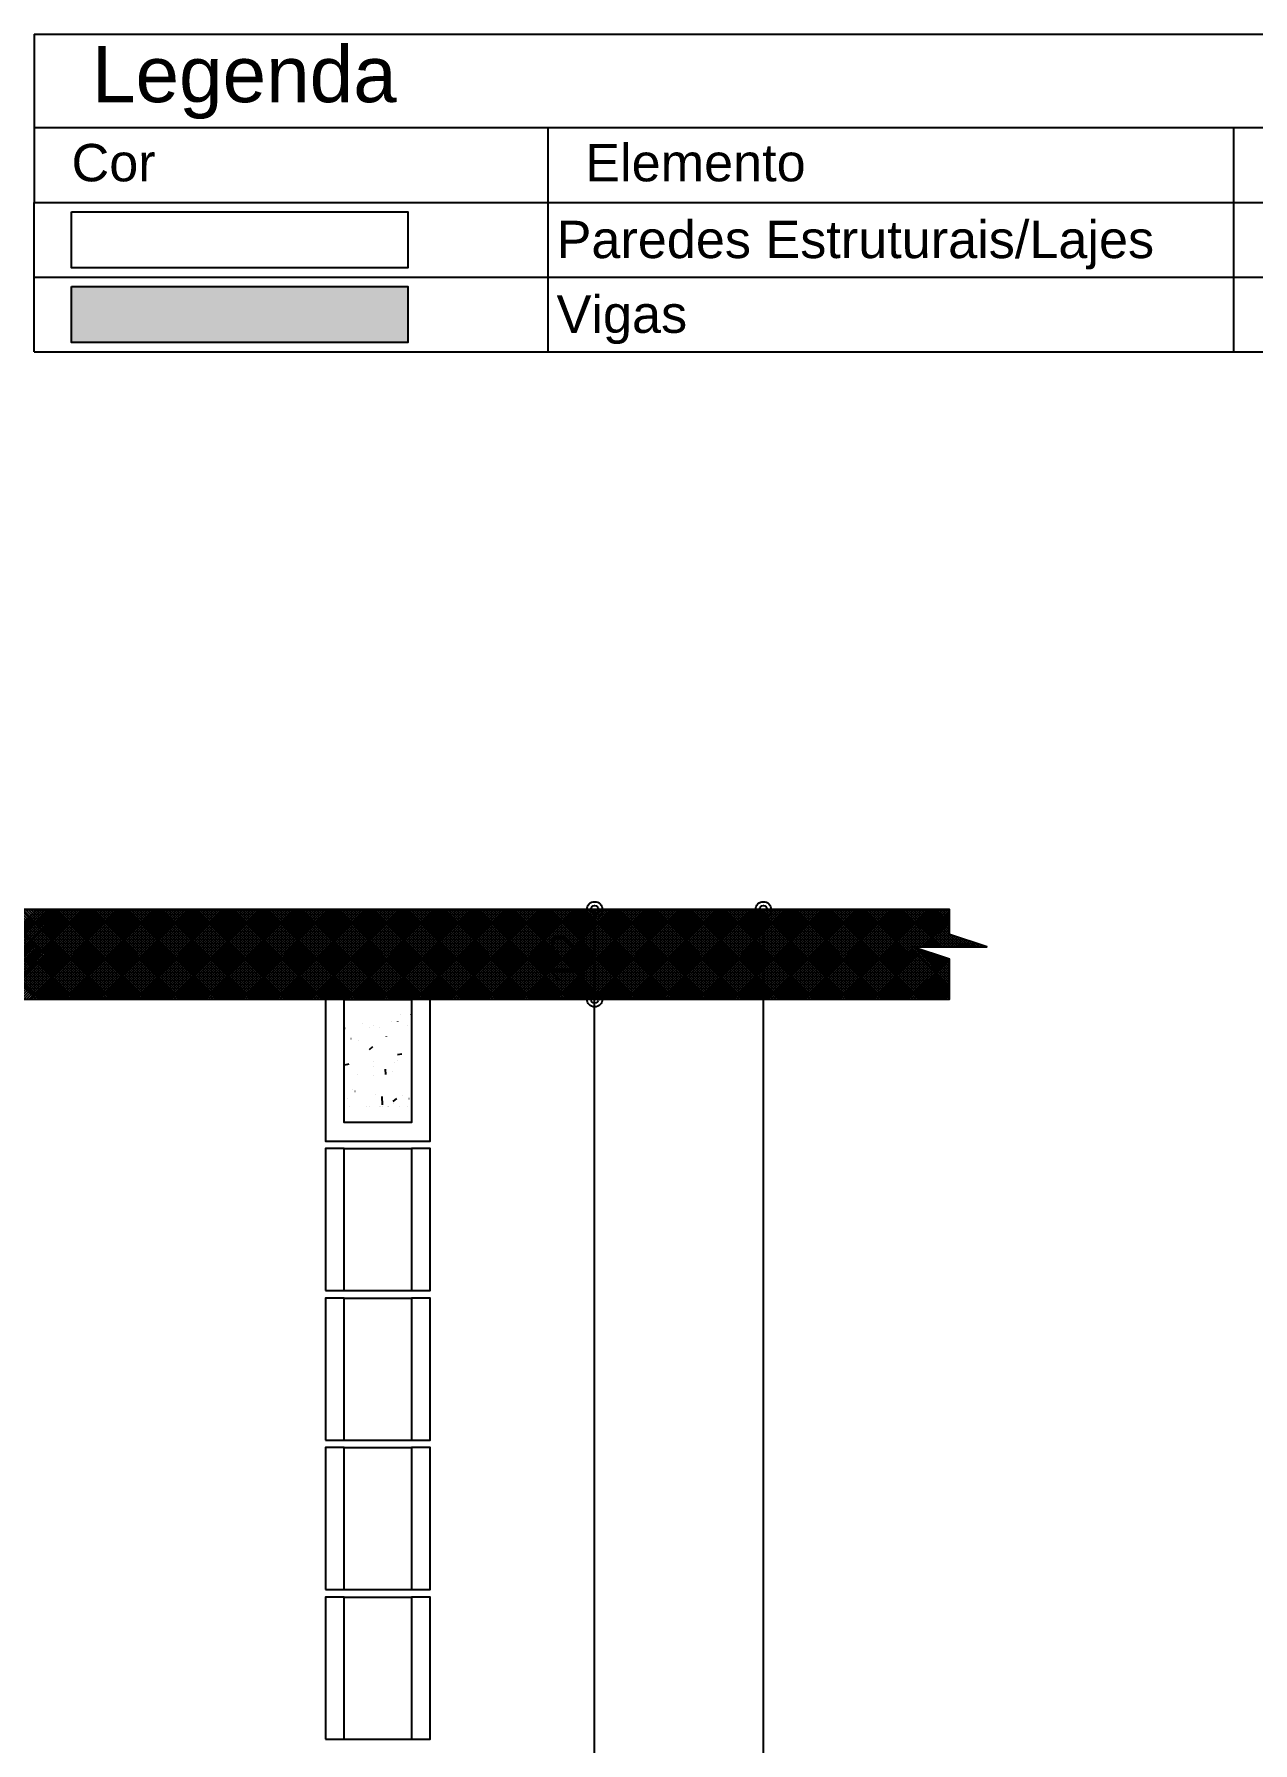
# Model space of a CAD drawing. Extents: x 0 to 119, y 0 to 84.
# Drawn here: x 35.08 to 41.61, y 26.48 to 35.62 of the extents above; entities that cross this region are included whole.
import ezdxf

# ---------------------------------------------------------------- set-up
doc = ezdxf.new("R2010")
doc.units = 0
doc.header["$MEASUREMENT"] = 0
for name, color, linetype in [('10', 252, 'CONTINUOUS'), ('25', 130, 'CONTINUOUS'), ('29', 9, 'CONTINUOUS'), ('3', 7, 'CONTINUOUS'), ('32', 250, 'CONTINUOUS'), ('6', 178, 'CONTINUOUS')]:
    doc.layers.add(name, color=color, linetype=linetype)
doc.styles.add('TQS_ARIAL', font='arial.ttf')

msp = doc.modelspace()

# ---------------------------------------------------------------- linework, layer by layer
at = {"layer": '10', "color": 252, "linetype": 'Continuous'}
for p, q in [((36.741493, 30.457477), (37.101493, 30.457477)), ((36.741493, 30.456399), (37.101493, 30.456399)), ((36.741493, 30.456399), (37.101493, 30.456399)), ((36.741493, 29.657477), (37.101493, 29.657477)), ((36.741493, 28.897477), (37.101493, 28.897477)), ((36.741493, 28.857477), (37.101493, 28.857477)), ((36.741493, 28.097477), (37.101493, 28.097477)), ((36.741493, 28.057477), (37.101493, 28.057477)), ((36.741493, 27.297477), (37.101493, 27.297477)), ((36.741493, 27.257477), (37.101493, 27.257477)), ((36.741493, 26.497477), (37.101493, 26.497477))]:
    msp.add_line(p, q, dxfattribs=at)
for points in [[(36.741493, 30.457477), (36.641493, 30.457477), (36.641493, 29.697477), (37.201493, 29.697477), (37.201493, 30.457477), (37.101493, 30.457477), (37.101493, 29.797477), (36.741493, 29.797477), (36.741493, 30.457477)], [(36.641493, 28.897477), (36.741493, 28.897477), (36.741493, 29.657477), (36.641493, 29.657477), (36.641493, 28.897477)], [(37.101493, 28.897477), (37.201493, 28.897477), (37.201493, 29.657477), (37.101493, 29.657477), (37.101493, 28.897477)], [(36.641493, 28.097477), (36.741493, 28.097477), (36.741493, 28.857477), (36.641493, 28.857477), (36.641493, 28.097477)], [(37.101493, 28.097477), (37.201493, 28.097477), (37.201493, 28.857477), (37.101493, 28.857477), (37.101493, 28.097477)], [(36.641493, 27.297477), (36.741493, 27.297477), (36.741493, 28.057477), (36.641493, 28.057477), (36.641493, 27.297477)], [(37.101493, 27.297477), (37.201493, 27.297477), (37.201493, 28.057477), (37.101493, 28.057477), (37.101493, 27.297477)], [(36.641493, 26.497477), (36.741493, 26.497477), (36.741493, 27.257477), (36.641493, 27.257477), (36.641493, 26.497477)], [(37.101493, 26.497477), (37.201493, 26.497477), (37.201493, 27.257477), (37.101493, 27.257477), (37.101493, 26.497477)]]:
    msp.add_lwpolyline(points, dxfattribs=at)
at = {"layer": '25', "color": 130, "linetype": 'Continuous'}
msp.add_lwpolyline([(35.281416, 34.271698), (37.081416, 34.271698), (37.081416, 33.971698), (35.281416, 33.971698), (35.281416, 34.271698)], dxfattribs=at)
for points in [[(35.281416, 34.271698), (37.081416, 34.271698), (37.081416, 33.971698)], [(35.281416, 34.271698), (37.081416, 33.971698), (35.281416, 33.971698)], [(35.281416, 34.271698), (35.281416, 33.971698), (35.281416, 34.271698)]]:
    msp.add_solid(points, dxfattribs=at)
at = {"layer": '29', "color": 9, "linetype": 'Continuous'}
for p, q in [((34.611321, 30.937477), (35.091321, 30.457477)), ((34.615265, 30.457477), (35.095265, 30.937477)), ((34.625463, 30.937477), (35.105463, 30.457477)), ((34.629408, 30.457477), (35.109408, 30.937477)), ((34.639605, 30.937477), (35.119605, 30.457477)), ((34.64355, 30.457477), (35.12355, 30.937477)), ((34.653748, 30.937477), (35.133748, 30.457477)), ((34.657692, 30.457477), (35.137692, 30.937477)), ((34.66789, 30.937477), (35.14789, 30.457477)), ((34.671834, 30.457477), (35.151834, 30.937477)), ((34.682032, 30.937477), (35.162032, 30.457477)), ((34.685976, 30.457477), (35.165976, 30.937477)), ((34.696174, 30.937477), (35.176174, 30.457477)), ((34.700118, 30.457477), (35.180118, 30.937477)), ((34.710316, 30.937477), (35.190316, 30.457477)), ((34.71426, 30.457477), (35.19426, 30.937477)), ((34.724458, 30.937477), (35.204458, 30.457477)), ((34.728402, 30.457477), (35.208402, 30.937477)), ((34.7386, 30.937477), (35.2186, 30.457477)), ((34.742545, 30.457477), (35.222545, 30.937477)), ((34.752742, 30.937477), (35.232742, 30.457477)), ((34.756687, 30.457477), (35.236687, 30.937477)), ((34.766885, 30.937477), (35.246885, 30.457477)), ((34.770829, 30.457477), (35.250829, 30.937477)), ((34.781027, 30.937477), (35.261027, 30.457477)), ((34.784971, 30.457477), (35.264971, 30.937477)), ((34.795169, 30.937477), (35.275169, 30.457477)), ((34.799113, 30.457477), (35.279113, 30.937477)), ((34.809311, 30.937477), (35.289311, 30.457477)), ((34.813255, 30.457477), (35.293255, 30.937477)), ((34.823453, 30.937477), (35.303453, 30.457477)), ((34.827397, 30.457477), (35.307397, 30.937477)), ((34.837595, 30.937477), (35.317595, 30.457477)), ((34.84154, 30.457477), (35.32154, 30.937477)), ((34.851737, 30.937477), (35.331737, 30.457477)), ((34.855682, 30.457477), (35.335682, 30.937477)), ((34.86588, 30.937477), (35.34588, 30.457477)), ((34.869824, 30.457477), (35.349824, 30.937477)), ((34.880022, 30.937477), (35.360022, 30.457477)), ((34.883966, 30.457477), (35.363966, 30.937477)), ((34.894164, 30.937477), (35.374164, 30.457477)), ((34.898108, 30.457477), (35.378108, 30.937477)), ((34.908306, 30.937477), (35.388306, 30.457477)), ((34.91225, 30.457477), (35.39225, 30.937477)), ((34.922448, 30.937477), (35.402448, 30.457477)), ((34.926392, 30.457477), (35.406392, 30.937477)), ((34.93659, 30.937477), (35.41659, 30.457477)), ((34.940534, 30.457477), (35.420534, 30.937477)), ((34.950732, 30.937477), (35.430732, 30.457477)), ((34.954677, 30.457477), (35.434677, 30.937477)), ((34.964875, 30.937477), (35.444875, 30.457477)), ((34.968819, 30.457477), (35.448819, 30.937477)), ((34.979017, 30.937477), (35.459017, 30.457477)), ((34.982961, 30.457477), (35.462961, 30.937477)), ((34.993159, 30.937477), (35.473159, 30.457477)), ((34.997103, 30.457477), (35.477103, 30.937477)), ((35.007301, 30.937477), (35.487301, 30.457477)), ((35.011245, 30.457477), (35.491245, 30.937477)), ((35.021443, 30.937477), (35.501443, 30.457477)), ((35.025387, 30.457477), (35.505387, 30.937477)), ((35.035585, 30.937477), (35.515585, 30.457477)), ((35.039529, 30.457477), (35.519529, 30.937477)), ((35.049727, 30.937477), (35.529727, 30.457477)), ((35.053672, 30.457477), (35.533672, 30.937477)), ((35.063869, 30.937477), (35.543869, 30.457477)), ((35.067814, 30.457477), (35.547814, 30.937477)), ((35.078012, 30.937477), (35.558012, 30.457477)), ((35.081956, 30.457477), (35.561956, 30.937477)), ((35.092154, 30.937477), (35.572154, 30.457477)), ((35.096098, 30.457477), (35.576098, 30.937477)), ((35.106296, 30.937477), (35.586296, 30.457477)), ((35.11024, 30.457477), (35.59024, 30.937477)), ((35.120438, 30.937477), (35.600438, 30.457477)), ((35.124382, 30.457477), (35.604382, 30.937477)), ((35.13458, 30.937477), (35.61458, 30.457477)), ((35.138524, 30.457477), (35.618524, 30.937477)), ((35.148722, 30.937477), (35.628722, 30.457477)), ((35.152667, 30.457477), (35.632667, 30.937477)), ((35.162864, 30.937477), (35.642864, 30.457477)), ((35.166809, 30.457477), (35.646809, 30.937477)), ((35.177007, 30.937477), (35.657007, 30.457477)), ((35.180951, 30.457477), (35.660951, 30.937477)), ((35.191149, 30.937477), (35.671149, 30.457477)), ((35.195093, 30.457477), (35.675093, 30.937477)), ((35.205291, 30.937477), (35.685291, 30.457477)), ((35.209235, 30.457477), (35.689235, 30.937477)), ((35.219433, 30.937477), (35.699433, 30.457477)), ((35.223377, 30.457477), (35.703377, 30.937477)), ((35.233575, 30.937477), (35.713575, 30.457477)), ((35.237519, 30.457477), (35.717519, 30.937477)), ((35.247717, 30.937477), (35.727717, 30.457477)), ((35.251661, 30.457477), (35.731661, 30.937477)), ((35.261859, 30.937477), (35.741859, 30.457477)), ((35.265804, 30.457477), (35.745804, 30.937477)), ((35.276001, 30.937477), (35.756001, 30.457477)), ((35.279946, 30.457477), (35.759946, 30.937477)), ((35.290144, 30.937477), (35.770144, 30.457477)), ((35.294088, 30.457477), (35.774088, 30.937477)), ((35.304286, 30.937477), (35.784286, 30.457477)), ((35.30823, 30.457477), (35.78823, 30.937477)), ((35.318428, 30.937477), (35.798428, 30.457477)), ((35.322372, 30.457477), (35.802372, 30.937477)), ((35.33257, 30.937477), (35.81257, 30.457477)), ((35.336514, 30.457477), (35.816514, 30.937477)), ((35.346712, 30.937477), (35.826712, 30.457477)), ((35.350656, 30.457477), (35.830656, 30.937477)), ((35.360854, 30.937477), (35.840854, 30.457477)), ((35.364799, 30.457477), (35.844799, 30.937477)), ((35.374996, 30.937477), (35.854996, 30.457477)), ((35.378941, 30.457477), (35.858941, 30.937477)), ((35.389139, 30.937477), (35.869139, 30.457477)), ((35.393083, 30.457477), (35.873083, 30.937477)), ((35.403281, 30.937477), (35.883281, 30.457477)), ((35.407225, 30.457477), (35.887225, 30.937477)), ((35.417423, 30.937477), (35.897423, 30.457477)), ((35.421367, 30.457477), (35.901367, 30.937477)), ((35.431565, 30.937477), (35.911565, 30.457477)), ((35.435509, 30.457477), (35.915509, 30.937477)), ((35.445707, 30.937477), (35.925707, 30.457477)), ((35.449651, 30.457477), (35.929651, 30.937477)), ((35.459849, 30.937477), (35.939849, 30.457477)), ((35.463794, 30.457477), (35.943794, 30.937477)), ((35.473991, 30.937477), (35.953991, 30.457477)), ((35.477936, 30.457477), (35.957936, 30.937477)), ((35.488134, 30.937477), (35.968134, 30.457477)), ((35.492078, 30.457477), (35.972078, 30.937477)), ((35.502276, 30.937477), (35.982276, 30.457477)), ((35.50622, 30.457477), (35.98622, 30.937477)), ((35.516418, 30.937477), (35.996418, 30.457477)), ((35.520362, 30.457477), (36.000362, 30.937477)), ((35.53056, 30.937477), (36.01056, 30.457477)), ((35.534504, 30.457477), (36.014504, 30.937477)), ((35.544702, 30.937477), (36.024702, 30.457477)), ((35.548646, 30.457477), (36.028646, 30.937477)), ((35.558844, 30.937477), (36.038844, 30.457477)), ((35.562788, 30.457477), (36.042788, 30.937477)), ((35.572986, 30.937477), (36.052986, 30.457477)), ((35.576931, 30.457477), (36.056931, 30.937477)), ((35.587128, 30.937477), (36.067128, 30.457477)), ((35.591073, 30.457477), (36.071073, 30.937477)), ((35.601271, 30.937477), (36.081271, 30.457477)), ((35.605215, 30.457477), (36.085215, 30.937477)), ((35.615413, 30.937477), (36.095413, 30.457477)), ((35.619357, 30.457477), (36.099357, 30.937477)), ((35.629555, 30.937477), (36.109555, 30.457477)), ((35.633499, 30.457477), (36.113499, 30.937477)), ((35.643697, 30.937477), (36.123697, 30.457477)), ((35.647641, 30.457477), (36.127641, 30.937477)), ((35.657839, 30.937477), (36.137839, 30.457477)), ((35.661783, 30.457477), (36.141783, 30.937477)), ((35.671981, 30.937477), (36.151981, 30.457477)), ((35.675926, 30.457477), (36.155926, 30.937477)), ((35.686123, 30.937477), (36.166123, 30.457477)), ((35.690068, 30.457477), (36.170068, 30.937477)), ((35.700266, 30.937477), (36.180266, 30.457477)), ((35.70421, 30.457477), (36.18421, 30.937477)), ((35.714408, 30.937477), (36.194408, 30.457477)), ((35.718352, 30.457477), (36.198352, 30.937477)), ((35.72855, 30.937477), (36.20855, 30.457477)), ((35.732494, 30.457477), (36.212494, 30.937477)), ((35.742692, 30.937477), (36.222692, 30.457477)), ((35.746636, 30.457477), (36.226636, 30.937477)), ((35.756834, 30.937477), (36.236834, 30.457477)), ((35.760778, 30.457477), (36.240778, 30.937477)), ((35.770976, 30.937477), (36.250976, 30.457477)), ((35.77492, 30.457477), (36.25492, 30.937477)), ((35.785118, 30.937477), (36.265118, 30.457477)), ((35.789063, 30.457477), (36.269063, 30.937477)), ((35.799261, 30.937477), (36.279261, 30.457477)), ((35.803205, 30.457477), (36.283205, 30.937477)), ((35.813403, 30.937477), (36.293403, 30.457477)), ((35.817347, 30.457477), (36.297347, 30.937477)), ((35.827545, 30.937477), (36.307545, 30.457477)), ((35.831489, 30.457477), (36.311489, 30.937477)), ((35.841687, 30.937477), (36.321687, 30.457477)), ((35.845631, 30.457477), (36.325631, 30.937477)), ((35.855829, 30.937477), (36.335829, 30.457477)), ((35.859773, 30.457477), (36.339773, 30.937477)), ((35.869971, 30.937477), (36.349971, 30.457477)), ((35.873915, 30.457477), (36.353915, 30.937477)), ((35.884113, 30.937477), (36.364113, 30.457477)), ((35.888058, 30.457477), (36.368058, 30.937477)), ((35.898255, 30.937477), (36.378255, 30.457477)), ((35.9022, 30.457477), (36.3822, 30.937477)), ((35.912398, 30.937477), (36.392398, 30.457477)), ((35.916342, 30.457477), (36.396342, 30.937477)), ((35.92654, 30.937477), (36.40654, 30.457477)), ((35.930484, 30.457477), (36.410484, 30.937477)), ((35.940682, 30.937477), (36.420682, 30.457477)), ((35.944626, 30.457477), (36.424626, 30.937477)), ((35.954824, 30.937477), (36.434824, 30.457477)), ((35.958768, 30.457477), (36.438768, 30.937477)), ((35.968966, 30.937477), (36.448966, 30.457477)), ((35.97291, 30.457477), (36.45291, 30.937477)), ((35.983108, 30.937477), (36.463108, 30.457477)), ((35.987053, 30.457477), (36.467053, 30.937477)), ((35.99725, 30.937477), (36.47725, 30.457477)), ((36.001195, 30.457477), (36.481195, 30.937477)), ((36.011393, 30.937477), (36.491393, 30.457477)), ((36.015337, 30.457477), (36.495337, 30.937477)), ((36.025535, 30.937477), (36.505535, 30.457477)), ((36.029479, 30.457477), (36.509479, 30.937477)), ((36.039677, 30.937477), (36.519677, 30.457477)), ((36.043621, 30.457477), (36.523621, 30.937477)), ((36.053819, 30.937477), (36.533819, 30.457477)), ((36.057763, 30.457477), (36.537763, 30.937477)), ((36.067961, 30.937477), (36.547961, 30.457477)), ((36.071905, 30.457477), (36.551905, 30.937477)), ((36.082103, 30.937477), (36.562103, 30.457477)), ((36.086047, 30.457477), (36.566047, 30.937477)), ((36.096245, 30.937477), (36.576245, 30.457477)), ((36.10019, 30.457477), (36.58019, 30.937477)), ((36.110387, 30.937477), (36.590387, 30.457477)), ((36.114332, 30.457477), (36.594332, 30.937477)), ((36.12453, 30.937477), (36.60453, 30.457477)), ((36.128474, 30.457477), (36.608474, 30.937477)), ((36.138672, 30.937477), (36.618672, 30.457477)), ((36.142616, 30.457477), (36.622616, 30.937477)), ((36.152814, 30.937477), (36.632814, 30.457477)), ((36.156758, 30.457477), (36.636758, 30.937477)), ((36.166956, 30.937477), (36.646956, 30.457477)), ((36.1709, 30.457477), (36.6509, 30.937477)), ((36.181098, 30.937477), (36.661098, 30.457477)), ((36.185042, 30.457477), (36.665042, 30.937477)), ((36.19524, 30.937477), (36.67524, 30.457477)), ((36.199185, 30.457477), (36.679185, 30.937477)), ((36.209382, 30.937477), (36.689382, 30.457477)), ((36.213327, 30.457477), (36.693327, 30.937477)), ((36.223525, 30.937477), (36.703525, 30.457477)), ((36.227469, 30.457477), (36.707469, 30.937477)), ((36.237667, 30.937477), (36.717667, 30.457477)), ((36.241611, 30.457477), (36.721611, 30.937477)), ((36.251809, 30.937477), (36.731809, 30.457477)), ((36.255753, 30.457477), (36.735753, 30.937477)), ((36.265951, 30.937477), (36.745951, 30.457477)), ((36.269895, 30.457477), (36.749895, 30.937477)), ((36.280093, 30.937477), (36.760093, 30.457477)), ((36.284037, 30.457477), (36.764037, 30.937477)), ((36.294235, 30.937477), (36.774235, 30.457477)), ((36.29818, 30.457477), (36.77818, 30.937477)), ((36.308377, 30.937477), (36.788377, 30.457477)), ((36.312322, 30.457477), (36.792322, 30.937477)), ((36.32252, 30.937477), (36.80252, 30.457477)), ((36.326464, 30.457477), (36.806464, 30.937477)), ((36.336662, 30.937477), (36.816662, 30.457477)), ((36.340606, 30.457477), (36.820606, 30.937477)), ((36.350804, 30.937477), (36.830804, 30.457477)), ((36.354748, 30.457477), (36.834748, 30.937477)), ((36.364946, 30.937477), (36.844946, 30.457477)), ((36.36889, 30.457477), (36.84889, 30.937477)), ((36.379088, 30.937477), (36.859088, 30.457477)), ((36.383032, 30.457477), (36.863032, 30.937477)), ((36.39323, 30.937477), (36.87323, 30.457477)), ((36.397174, 30.457477), (36.877174, 30.937477)), ((36.407372, 30.937477), (36.887372, 30.457477)), ((36.411317, 30.457477), (36.891317, 30.937477)), ((36.421514, 30.937477), (36.901514, 30.457477)), ((36.425459, 30.457477), (36.905459, 30.937477)), ((36.435657, 30.937477), (36.915657, 30.457477)), ((36.439601, 30.457477), (36.919601, 30.937477)), ((36.449799, 30.937477), (36.929799, 30.457477)), ((36.453743, 30.457477), (36.933743, 30.937477)), ((36.463941, 30.937477), (36.943941, 30.457477)), ((36.467885, 30.457477), (36.947885, 30.937477)), ((36.478083, 30.937477), (36.958083, 30.457477)), ((36.482027, 30.457477), (36.962027, 30.937477)), ((36.492225, 30.937477), (36.972225, 30.457477)), ((36.496169, 30.457477), (36.976169, 30.937477)), ((36.506367, 30.937477), (36.986367, 30.457477)), ((36.510312, 30.457477), (36.990312, 30.937477)), ((36.520509, 30.937477), (37.000509, 30.457477)), ((36.524454, 30.457477), (37.004454, 30.937477)), ((36.534652, 30.937477), (37.014652, 30.457477)), ((36.538596, 30.457477), (37.018596, 30.937477)), ((36.548794, 30.937477), (37.028794, 30.457477)), ((36.552738, 30.457477), (37.032738, 30.937477)), ((36.562936, 30.937477), (37.042936, 30.457477)), ((36.56688, 30.457477), (37.04688, 30.937477)), ((36.577078, 30.937477), (37.057078, 30.457477)), ((36.581022, 30.457477), (37.061022, 30.937477)), ((36.59122, 30.937477), (37.07122, 30.457477)), ((36.595164, 30.457477), (37.075164, 30.937477)), ((36.605362, 30.937477), (37.085362, 30.457477)), ((36.609306, 30.457477), (37.089306, 30.937477)), ((36.619504, 30.937477), (37.099504, 30.457477)), ((36.623449, 30.457477), (37.103449, 30.937477)), ((36.633647, 30.937477), (37.113647, 30.457477)), ((36.637591, 30.457477), (37.117591, 30.937477)), ((36.647789, 30.937477), (37.127789, 30.457477)), ((36.651733, 30.457477), (37.131733, 30.937477)), ((36.661931, 30.937477), (37.141931, 30.457477)), ((36.665875, 30.457477), (37.145875, 30.937477)), ((36.676073, 30.937477), (37.156073, 30.457477)), ((36.680017, 30.457477), (37.160017, 30.937477)), ((36.690215, 30.937477), (37.170215, 30.457477)), ((36.694159, 30.457477), (37.174159, 30.937477)), ((36.704357, 30.937477), (37.184357, 30.457477)), ((36.708301, 30.457477), (37.188301, 30.937477)), ((36.718499, 30.937477), (37.198499, 30.457477)), ((36.722444, 30.457477), (37.202444, 30.937477)), ((36.732641, 30.937477), (37.212641, 30.457477)), ((36.736586, 30.457477), (37.216586, 30.937477)), ((36.746784, 30.937477), (37.226784, 30.457477)), ((36.750728, 30.457477), (37.230728, 30.937477)), ((36.760926, 30.937477), (37.240926, 30.457477)), ((36.76487, 30.457477), (37.24487, 30.937477)), ((36.775068, 30.937477), (37.255068, 30.457477)), ((36.779012, 30.457477), (37.259012, 30.937477)), ((36.78921, 30.937477), (37.26921, 30.457477)), ((36.793154, 30.457477), (37.273154, 30.937477)), ((36.803352, 30.937477), (37.283352, 30.457477)), ((36.807296, 30.457477), (37.287296, 30.937477)), ((36.817494, 30.937477), (37.297494, 30.457477)), ((36.821439, 30.457477), (37.301439, 30.937477)), ((36.831636, 30.937477), (37.311636, 30.457477)), ((36.835581, 30.457477), (37.315581, 30.937477)), ((36.845779, 30.937477), (37.325779, 30.457477)), ((36.849723, 30.457477), (37.329723, 30.937477)), ((36.859921, 30.937477), (37.339921, 30.457477)), ((36.863865, 30.457477), (37.343865, 30.937477)), ((36.874063, 30.937477), (37.354063, 30.457477)), ((36.878007, 30.457477), (37.358007, 30.937477)), ((36.888205, 30.937477), (37.368205, 30.457477)), ((36.892149, 30.457477), (37.372149, 30.937477)), ((36.902347, 30.937477), (37.382347, 30.457477)), ((36.906291, 30.457477), (37.386291, 30.937477)), ((36.916489, 30.937477), (37.396489, 30.457477)), ((36.920433, 30.457477), (37.400433, 30.937477)), ((36.930631, 30.937477), (37.410631, 30.457477)), ((36.934576, 30.457477), (37.414576, 30.937477)), ((36.944773, 30.937477), (37.424773, 30.457477)), ((36.948718, 30.457477), (37.428718, 30.937477)), ((36.958916, 30.937477), (37.438916, 30.457477)), ((36.96286, 30.457477), (37.44286, 30.937477)), ((36.973058, 30.937477), (37.453058, 30.457477)), ((36.977002, 30.457477), (37.457002, 30.937477)), ((36.9872, 30.937477), (37.4672, 30.457477)), ((36.991144, 30.457477), (37.471144, 30.937477)), ((37.001342, 30.937477), (37.481342, 30.457477)), ((37.005286, 30.457477), (37.485286, 30.937477)), ((37.015484, 30.937477), (37.495484, 30.457477)), ((37.019428, 30.457477), (37.499428, 30.937477)), ((37.029626, 30.937477), (37.509626, 30.457477)), ((37.033571, 30.457477), (37.513571, 30.937477)), ((37.043768, 30.937477), (37.523768, 30.457477)), ((37.047713, 30.457477), (37.527713, 30.937477)), ((37.057911, 30.937477), (37.537911, 30.457477)), ((37.061855, 30.457477), (37.541855, 30.937477)), ((37.072053, 30.937477), (37.552053, 30.457477)), ((37.075997, 30.457477), (37.555997, 30.937477)), ((37.086195, 30.937477), (37.566195, 30.457477)), ((37.090139, 30.457477), (37.570139, 30.937477)), ((37.100337, 30.937477), (37.580337, 30.457477)), ((37.104281, 30.457477), (37.584281, 30.937477)), ((37.114479, 30.937477), (37.594479, 30.457477)), ((37.118423, 30.457477), (37.598423, 30.937477)), ((37.128621, 30.937477), (37.608621, 30.457477)), ((37.132566, 30.457477), (37.612566, 30.937477)), ((37.142763, 30.937477), (37.622763, 30.457477)), ((37.146708, 30.457477), (37.626708, 30.937477)), ((37.156906, 30.937477), (37.636906, 30.457477)), ((37.16085, 30.457477), (37.64085, 30.937477)), ((37.171048, 30.937477), (37.651048, 30.457477)), ((37.174992, 30.457477), (37.654992, 30.937477)), ((37.18519, 30.937477), (37.66519, 30.457477)), ((37.189134, 30.457477), (37.669134, 30.937477)), ((37.199332, 30.937477), (37.679332, 30.457477)), ((37.203276, 30.457477), (37.683276, 30.937477)), ((37.213474, 30.937477), (37.693474, 30.457477)), ((37.217418, 30.457477), (37.697418, 30.937477)), ((37.227616, 30.937477), (37.707616, 30.457477)), ((37.23156, 30.457477), (37.71156, 30.937477)), ((37.241758, 30.937477), (37.721758, 30.457477)), ((37.245703, 30.457477), (37.725703, 30.937477)), ((37.2559, 30.937477), (37.7359, 30.457477)), ((37.259845, 30.457477), (37.739845, 30.937477)), ((37.270043, 30.937477), (37.750043, 30.457477)), ((37.273987, 30.457477), (37.753987, 30.937477)), ((37.284185, 30.937477), (37.764185, 30.457477)), ((37.288129, 30.457477), (37.768129, 30.937477)), ((37.298327, 30.937477), (37.778327, 30.457477)), ((37.302271, 30.457477), (37.782271, 30.937477)), ((37.312469, 30.937477), (37.792469, 30.457477)), ((37.316413, 30.457477), (37.796413, 30.937477)), ((37.326611, 30.937477), (37.806611, 30.457477)), ((37.330555, 30.457477), (37.810555, 30.937477)), ((37.340753, 30.937477), (37.820753, 30.457477)), ((37.344698, 30.457477), (37.824698, 30.937477)), ((37.354895, 30.937477), (37.834895, 30.457477)), ((37.35884, 30.457477), (37.83884, 30.937477)), ((37.369038, 30.937477), (37.849038, 30.457477)), ((37.372982, 30.457477), (37.852982, 30.937477)), ((37.38318, 30.937477), (37.86318, 30.457477)), ((37.387124, 30.457477), (37.867124, 30.937477)), ((37.397322, 30.937477), (37.877322, 30.457477)), ((37.401266, 30.457477), (37.881266, 30.937477)), ((37.411464, 30.937477), (37.891464, 30.457477)), ((37.415408, 30.457477), (37.895408, 30.937477)), ((37.425606, 30.937477), (37.905606, 30.457477)), ((37.42955, 30.457477), (37.90955, 30.937477)), ((37.439748, 30.937477), (37.919748, 30.457477)), ((37.443692, 30.457477), (37.923692, 30.937477)), ((37.45389, 30.937477), (37.93389, 30.457477)), ((37.457835, 30.457477), (37.937835, 30.937477)), ((37.468033, 30.937477), (37.948033, 30.457477)), ((37.471977, 30.457477), (37.951977, 30.937477)), ((37.482175, 30.937477), (37.962175, 30.457477)), ((37.486119, 30.457477), (37.966119, 30.937477)), ((37.496317, 30.937477), (37.976317, 30.457477)), ((37.500261, 30.457477), (37.980261, 30.937477)), ((37.510459, 30.937477), (37.990459, 30.457477)), ((37.514403, 30.457477), (37.994403, 30.937477)), ((37.524601, 30.937477), (38.004601, 30.457477)), ((37.528545, 30.457477), (38.008545, 30.937477)), ((37.538743, 30.937477), (38.018743, 30.457477)), ((37.542687, 30.457477), (38.022687, 30.937477)), ((37.552885, 30.937477), (38.032885, 30.457477)), ((37.55683, 30.457477), (38.03683, 30.937477)), ((37.567027, 30.937477), (38.047027, 30.457477)), ((37.570972, 30.457477), (38.050972, 30.937477)), ((37.58117, 30.937477), (38.06117, 30.457477)), ((37.585114, 30.457477), (38.065114, 30.937477)), ((37.595312, 30.937477), (38.075312, 30.457477)), ((37.599256, 30.457477), (38.079256, 30.937477)), ((37.609454, 30.937477), (38.089454, 30.457477)), ((37.613398, 30.457477), (38.093398, 30.937477)), ((37.623596, 30.937477), (38.103596, 30.457477)), ((37.62754, 30.457477), (38.10754, 30.937477)), ((37.637738, 30.937477), (38.117738, 30.457477)), ((37.641682, 30.457477), (38.121682, 30.937477)), ((37.65188, 30.937477), (38.13188, 30.457477)), ((37.655825, 30.457477), (38.135825, 30.937477)), ((37.666022, 30.937477), (38.146022, 30.457477)), ((37.669967, 30.457477), (38.149967, 30.937477)), ((37.680165, 30.937477), (38.160165, 30.457477)), ((37.684109, 30.457477), (38.164109, 30.937477)), ((37.694307, 30.937477), (38.174307, 30.457477)), ((37.698251, 30.457477), (38.178251, 30.937477)), ((37.708449, 30.937477), (38.188449, 30.457477)), ((37.712393, 30.457477), (38.192393, 30.937477)), ((37.722591, 30.937477), (38.202591, 30.457477)), ((37.726535, 30.457477), (38.206535, 30.937477)), ((37.736733, 30.937477), (38.216733, 30.457477)), ((37.740677, 30.457477), (38.220677, 30.937477)), ((37.750875, 30.937477), (38.230875, 30.457477)), ((37.754819, 30.457477), (38.234819, 30.937477)), ((37.765017, 30.937477), (38.245017, 30.457477)), ((37.768962, 30.457477), (38.248962, 30.937477)), ((37.77916, 30.937477), (38.25916, 30.457477)), ((37.783104, 30.457477), (38.263104, 30.937477)), ((37.793302, 30.937477), (38.273302, 30.457477)), ((37.797246, 30.457477), (38.277246, 30.937477)), ((37.807444, 30.937477), (38.287444, 30.457477)), ((37.811388, 30.457477), (38.291388, 30.937477)), ((37.821586, 30.937477), (38.301586, 30.457477)), ((37.82553, 30.457477), (38.30553, 30.937477)), ((37.835728, 30.937477), (38.315728, 30.457477)), ((37.839672, 30.457477), (38.319672, 30.937477)), ((37.84987, 30.937477), (38.32987, 30.457477)), ((37.853814, 30.457477), (38.333814, 30.937477)), ((37.864012, 30.937477), (38.344012, 30.457477)), ((37.867957, 30.457477), (38.347957, 30.937477)), ((37.878154, 30.937477), (38.358154, 30.457477)), ((37.882099, 30.457477), (38.362099, 30.937477)), ((37.892297, 30.937477), (38.372297, 30.457477)), ((37.896241, 30.457477), (38.376241, 30.937477)), ((37.906439, 30.937477), (38.386439, 30.457477)), ((37.910383, 30.457477), (38.390383, 30.937477)), ((37.920581, 30.937477), (38.400581, 30.457477)), ((37.924525, 30.457477), (38.404525, 30.937477)), ((37.934723, 30.937477), (38.414723, 30.457477)), ((37.938667, 30.457477), (38.418667, 30.937477)), ((37.948865, 30.937477), (38.428865, 30.457477)), ((37.952809, 30.457477), (38.432809, 30.937477)), ((37.963007, 30.937477), (38.443007, 30.457477)), ((37.966952, 30.457477), (38.446952, 30.937477)), ((37.977149, 30.937477), (38.457149, 30.457477)), ((37.981094, 30.457477), (38.461094, 30.937477)), ((37.991292, 30.937477), (38.471292, 30.457477)), ((37.995236, 30.457477), (38.475236, 30.937477)), ((38.005434, 30.937477), (38.485434, 30.457477)), ((38.009378, 30.457477), (38.489378, 30.937477)), ((38.019576, 30.937477), (38.499576, 30.457477)), ((38.02352, 30.457477), (38.50352, 30.937477)), ((38.033718, 30.937477), (38.513718, 30.457477)), ((38.037662, 30.457477), (38.517662, 30.937477)), ((38.04786, 30.937477), (38.52786, 30.457477)), ((38.051804, 30.457477), (38.531804, 30.937477)), ((38.062002, 30.937477), (38.542002, 30.457477)), ((38.065946, 30.457477), (38.545946, 30.937477)), ((38.076144, 30.937477), (38.556144, 30.457477)), ((38.080089, 30.457477), (38.560089, 30.937477)), ((38.090286, 30.937477), (38.570286, 30.457477)), ((38.094231, 30.457477), (38.574231, 30.937477)), ((38.104429, 30.937477), (38.584429, 30.457477)), ((38.108373, 30.457477), (38.588373, 30.937477)), ((38.118571, 30.937477), (38.598571, 30.457477)), ((38.122515, 30.457477), (38.602515, 30.937477)), ((38.132713, 30.937477), (38.612713, 30.457477)), ((38.136657, 30.457477), (38.616657, 30.937477)), ((38.146855, 30.937477), (38.626855, 30.457477)), ((38.150799, 30.457477), (38.630799, 30.937477)), ((38.160997, 30.937477), (38.640997, 30.457477)), ((38.164941, 30.457477), (38.644941, 30.937477)), ((38.175139, 30.937477), (38.655139, 30.457477)), ((38.179084, 30.457477), (38.659084, 30.937477)), ((38.189281, 30.937477), (38.669281, 30.457477)), ((38.193226, 30.457477), (38.673226, 30.937477)), ((38.203424, 30.937477), (38.683424, 30.457477)), ((38.207368, 30.457477), (38.687368, 30.937477)), ((38.217566, 30.937477), (38.697566, 30.457477)), ((38.22151, 30.457477), (38.70151, 30.937477)), ((38.231708, 30.937477), (38.711708, 30.457477)), ((38.235652, 30.457477), (38.715652, 30.937477)), ((38.24585, 30.937477), (38.72585, 30.457477)), ((38.249794, 30.457477), (38.729794, 30.937477)), ((38.259992, 30.937477), (38.739992, 30.457477)), ((38.263936, 30.457477), (38.743936, 30.937477)), ((38.274134, 30.937477), (38.754134, 30.457477)), ((38.278078, 30.457477), (38.758078, 30.937477)), ((38.288276, 30.937477), (38.768276, 30.457477)), ((38.292221, 30.457477), (38.772221, 30.937477)), ((38.302419, 30.937477), (38.782419, 30.457477)), ((38.306363, 30.457477), (38.786363, 30.937477)), ((38.316561, 30.937477), (38.796561, 30.457477)), ((38.320505, 30.457477), (38.800505, 30.937477)), ((38.330703, 30.937477), (38.810703, 30.457477)), ((38.334647, 30.457477), (38.814647, 30.937477)), ((38.344845, 30.937477), (38.824845, 30.457477)), ((38.348789, 30.457477), (38.828789, 30.937477)), ((38.358987, 30.937477), (38.838987, 30.457477)), ((38.362931, 30.457477), (38.842931, 30.937477)), ((38.373129, 30.937477), (38.853129, 30.457477)), ((38.377073, 30.457477), (38.857073, 30.937477)), ((38.387271, 30.937477), (38.867271, 30.457477)), ((38.391216, 30.457477), (38.871216, 30.937477)), ((38.401413, 30.937477), (38.881413, 30.457477)), ((38.405358, 30.457477), (38.885358, 30.937477)), ((38.415556, 30.937477), (38.895556, 30.457477)), ((38.4195, 30.457477), (38.8995, 30.937477)), ((38.429698, 30.937477), (38.909698, 30.457477)), ((38.433642, 30.457477), (38.913642, 30.937477)), ((38.44384, 30.937477), (38.92384, 30.457477)), ((38.447784, 30.457477), (38.927784, 30.937477)), ((38.457982, 30.937477), (38.937982, 30.457477)), ((38.461926, 30.457477), (38.941926, 30.937477)), ((38.472124, 30.937477), (38.952124, 30.457477)), ((38.476068, 30.457477), (38.956068, 30.937477)), ((38.486266, 30.937477), (38.966266, 30.457477)), ((38.490211, 30.457477), (38.970211, 30.937477)), ((38.500408, 30.937477), (38.980408, 30.457477)), ((38.504353, 30.457477), (38.984353, 30.937477)), ((38.514551, 30.937477), (38.994551, 30.457477)), ((38.518495, 30.457477), (38.998495, 30.937477)), ((38.528693, 30.937477), (39.008693, 30.457477)), ((38.532637, 30.457477), (39.012637, 30.937477)), ((38.542835, 30.937477), (39.022835, 30.457477)), ((38.546779, 30.457477), (39.026779, 30.937477)), ((38.556977, 30.937477), (39.036977, 30.457477)), ((38.560921, 30.457477), (39.040921, 30.937477)), ((38.571119, 30.937477), (39.051119, 30.457477)), ((38.575063, 30.457477), (39.055063, 30.937477)), ((38.585261, 30.937477), (39.065261, 30.457477)), ((38.589205, 30.457477), (39.069205, 30.937477)), ((38.599403, 30.937477), (39.079403, 30.457477)), ((38.603348, 30.457477), (39.083348, 30.937477)), ((38.613546, 30.937477), (39.093546, 30.457477)), ((38.61749, 30.457477), (39.09749, 30.937477)), ((38.627688, 30.937477), (39.107688, 30.457477)), ((38.631632, 30.457477), (39.111632, 30.937477)), ((38.64183, 30.937477), (39.12183, 30.457477)), ((38.645774, 30.457477), (39.125774, 30.937477)), ((38.655972, 30.937477), (39.135972, 30.457477)), ((38.659916, 30.457477), (39.139916, 30.937477)), ((38.670114, 30.937477), (39.150114, 30.457477)), ((38.674058, 30.457477), (39.154058, 30.937477)), ((38.684256, 30.937477), (39.164256, 30.457477)), ((38.6882, 30.457477), (39.1682, 30.937477)), ((38.698398, 30.937477), (39.178398, 30.457477)), ((38.702343, 30.457477), (39.182343, 30.937477)), ((38.71254, 30.937477), (39.19254, 30.457477)), ((38.716485, 30.457477), (39.196485, 30.937477)), ((38.726683, 30.937477), (39.206683, 30.457477)), ((38.730627, 30.457477), (39.210627, 30.937477)), ((38.740825, 30.937477), (39.220825, 30.457477)), ((38.744769, 30.457477), (39.224769, 30.937477)), ((38.754967, 30.937477), (39.234967, 30.457477)), ((38.758911, 30.457477), (39.238911, 30.937477)), ((38.769109, 30.937477), (39.249109, 30.457477)), ((38.773053, 30.457477), (39.253053, 30.937477)), ((38.783251, 30.937477), (39.263251, 30.457477)), ((38.787195, 30.457477), (39.267195, 30.937477)), ((38.797393, 30.937477), (39.277393, 30.457477)), ((38.801338, 30.457477), (39.281338, 30.937477)), ((38.811535, 30.937477), (39.291535, 30.457477)), ((38.81548, 30.457477), (39.29548, 30.937477)), ((38.825678, 30.937477), (39.305678, 30.457477)), ((38.829622, 30.457477), (39.309622, 30.937477)), ((38.83982, 30.937477), (39.31982, 30.457477)), ((38.843764, 30.457477), (39.323764, 30.937477)), ((38.853962, 30.937477), (39.333962, 30.457477)), ((38.857906, 30.457477), (39.337906, 30.937477)), ((38.868104, 30.937477), (39.348104, 30.457477)), ((38.872048, 30.457477), (39.352048, 30.937477)), ((38.882246, 30.937477), (39.362246, 30.457477)), ((38.88619, 30.457477), (39.36619, 30.937477)), ((38.896388, 30.937477), (39.376388, 30.457477)), ((38.900332, 30.457477), (39.380332, 30.937477)), ((38.91053, 30.937477), (39.39053, 30.457477)), ((38.914475, 30.457477), (39.394475, 30.937477)), ((38.924672, 30.937477), (39.404672, 30.457477)), ((38.928617, 30.457477), (39.408617, 30.937477)), ((38.938815, 30.937477), (39.418815, 30.457477)), ((38.942759, 30.457477), (39.422759, 30.937477)), ((38.952957, 30.937477), (39.432957, 30.457477)), ((38.956901, 30.457477), (39.436901, 30.937477)), ((38.967099, 30.937477), (39.447099, 30.457477)), ((38.971043, 30.457477), (39.451043, 30.937477)), ((38.981241, 30.937477), (39.461241, 30.457477)), ((38.985185, 30.457477), (39.465185, 30.937477)), ((38.995383, 30.937477), (39.475383, 30.457477)), ((38.999327, 30.457477), (39.479327, 30.937477)), ((39.009525, 30.937477), (39.489525, 30.457477)), ((39.01347, 30.457477), (39.49347, 30.937477)), ((39.023667, 30.937477), (39.503667, 30.457477)), ((39.027612, 30.457477), (39.507612, 30.937477)), ((39.03781, 30.937477), (39.51781, 30.457477)), ((39.041754, 30.457477), (39.521754, 30.937477)), ((39.051952, 30.937477), (39.531952, 30.457477)), ((39.055896, 30.457477), (39.535896, 30.937477)), ((39.066094, 30.937477), (39.546094, 30.457477)), ((39.070038, 30.457477), (39.550038, 30.937477)), ((39.080236, 30.937477), (39.560236, 30.457477)), ((39.08418, 30.457477), (39.56418, 30.937477)), ((39.094378, 30.937477), (39.574378, 30.457477)), ((39.098322, 30.457477), (39.578322, 30.937477)), ((39.10852, 30.937477), (39.58852, 30.457477)), ((39.112464, 30.457477), (39.592464, 30.937477)), ((39.122662, 30.937477), (39.602662, 30.457477)), ((39.126607, 30.457477), (39.606607, 30.937477)), ((39.136805, 30.937477), (39.616805, 30.457477)), ((39.140749, 30.457477), (39.620749, 30.937477)), ((39.150947, 30.937477), (39.630947, 30.457477)), ((39.154891, 30.457477), (39.634891, 30.937477)), ((39.165089, 30.937477), (39.645089, 30.457477)), ((39.169033, 30.457477), (39.649033, 30.937477)), ((39.179231, 30.937477), (39.659231, 30.457477)), ((39.183175, 30.457477), (39.663175, 30.937477)), ((39.193373, 30.937477), (39.673373, 30.457477)), ((39.197317, 30.457477), (39.677317, 30.937477)), ((39.207515, 30.937477), (39.687515, 30.457477)), ((39.211459, 30.457477), (39.691459, 30.937477)), ((39.221657, 30.937477), (39.701657, 30.457477)), ((39.225602, 30.457477), (39.705602, 30.937477)), ((39.235799, 30.937477), (39.715799, 30.457477)), ((39.239744, 30.457477), (39.719744, 30.937477)), ((39.249942, 30.937477), (39.729942, 30.457477)), ((39.253886, 30.457477), (39.733886, 30.937477)), ((39.264084, 30.937477), (39.744084, 30.457477)), ((39.268028, 30.457477), (39.748028, 30.937477)), ((39.278226, 30.937477), (39.758226, 30.457477)), ((39.28217, 30.457477), (39.76217, 30.937477)), ((39.292368, 30.937477), (39.772368, 30.457477)), ((39.296312, 30.457477), (39.776312, 30.937477)), ((39.30651, 30.937477), (39.78651, 30.457477)), ((39.310454, 30.457477), (39.790454, 30.937477)), ((39.320652, 30.937477), (39.800652, 30.457477)), ((39.324597, 30.457477), (39.804597, 30.937477)), ((39.334794, 30.937477), (39.814794, 30.457477)), ((39.338739, 30.457477), (39.818739, 30.937477)), ((39.348937, 30.937477), (39.828937, 30.457477)), ((39.352881, 30.457477), (39.832881, 30.937477)), ((39.363079, 30.937477), (39.843079, 30.457477)), ((39.367023, 30.457477), (39.847023, 30.937477)), ((39.377221, 30.937477), (39.857221, 30.457477)), ((39.381165, 30.457477), (39.861165, 30.937477)), ((39.391363, 30.937477), (39.871363, 30.457477)), ((39.395307, 30.457477), (39.875307, 30.937477)), ((39.405505, 30.937477), (39.885505, 30.457477)), ((39.409449, 30.457477), (39.889449, 30.937477)), ((39.419647, 30.937477), (39.899647, 30.457477)), ((39.423591, 30.457477), (39.903591, 30.937477)), ((39.433789, 30.937477), (39.913789, 30.457477)), ((39.437734, 30.457477), (39.917734, 30.937477)), ((39.447932, 30.937477), (39.927932, 30.457477)), ((39.451876, 30.457477), (39.931876, 30.937477)), ((39.462074, 30.937477), (39.942074, 30.457477)), ((39.466018, 30.457477), (39.946018, 30.937477)), ((39.476216, 30.937477), (39.956216, 30.457477)), ((39.48016, 30.457477), (39.96016, 30.937477)), ((39.490358, 30.937477), (39.970358, 30.457477)), ((39.494302, 30.457477), (39.974302, 30.937477)), ((39.5045, 30.937477), (39.981349, 30.460628)), ((39.518642, 30.937477), (39.981349, 30.47477)), ((39.532784, 30.937477), (39.981349, 30.488912)), ((39.546926, 30.937477), (39.981349, 30.503054)), ((39.561069, 30.937477), (39.981349, 30.517197)), ((39.575211, 30.937477), (39.981349, 30.531339)), ((39.589353, 30.937477), (39.789353, 30.737477)), ((39.603495, 30.937477), (39.803495, 30.737477)), ((39.617637, 30.937477), (39.817637, 30.737477)), ((39.631779, 30.937477), (39.831779, 30.737477)), ((39.645921, 30.937477), (39.845921, 30.737477)), ((39.660064, 30.937477), (39.860064, 30.737477)), ((39.674206, 30.937477), (39.874206, 30.737477)), ((39.688348, 30.937477), (39.888348, 30.737477)), ((39.70249, 30.937477), (39.90249, 30.737477)), ((39.716632, 30.937477), (39.916632, 30.737477)), ((39.730774, 30.937477), (39.930774, 30.737477)), ((39.744916, 30.937477), (39.944916, 30.737477)), ((39.759058, 30.937477), (39.959058, 30.737477)), ((39.773201, 30.937477), (39.973201, 30.737477)), ((39.787343, 30.937477), (39.987343, 30.737477)), ((39.788444, 30.737477), (39.981349, 30.930383)), ((39.801485, 30.937477), (40.001485, 30.737477)), ((39.802586, 30.737477), (39.981349, 30.916241)), ((39.815627, 30.937477), (40.015627, 30.737477)), ((39.829769, 30.937477), (40.029769, 30.737477)), ((39.843911, 30.937477), (40.043911, 30.737477)), ((39.858053, 30.937477), (39.981349, 30.814181)), ((39.872196, 30.937477), (39.981349, 30.828324)), ((39.886338, 30.937477), (39.981349, 30.842466)), ((39.90048, 30.937477), (39.981349, 30.856608)), ((39.914622, 30.937477), (39.981349, 30.87075)), ((39.928764, 30.937477), (39.981349, 30.884892)), ((39.942906, 30.937477), (39.981349, 30.899034)), ((39.957048, 30.937477), (39.981349, 30.913176)), ((39.971191, 30.937477), (39.981349, 30.927319)), ((39.816729, 30.737477), (39.981349, 30.902098)), ((39.830871, 30.737477), (39.981349, 30.887956)), ((39.845013, 30.737477), (39.981349, 30.873814)), ((39.859155, 30.737477), (39.981349, 30.859672)), ((39.873297, 30.737477), (39.981349, 30.84553)), ((39.887439, 30.737477), (39.981349, 30.831388)), ((39.901581, 30.737477), (39.981349, 30.817246)), ((39.508444, 30.457477), (39.786671, 30.735704)), ((39.522586, 30.457477), (39.797277, 30.732168)), ((39.536729, 30.457477), (39.807884, 30.728633)), ((39.550871, 30.457477), (39.81849, 30.725097)), ((39.793355, 30.733476), (39.981349, 30.545481)), ((39.814568, 30.726405), (39.981349, 30.559623)), ((39.915724, 30.737477), (39.981349, 30.804144)), ((39.929866, 30.737477), (39.992736, 30.800348)), ((39.944008, 30.737477), (40.003343, 30.796813)), ((39.95815, 30.737477), (40.01395, 30.793277)), ((39.972292, 30.737477), (40.024556, 30.789742)), ((39.986434, 30.737477), (40.035163, 30.786206)), ((39.996406, 30.799125), (40.058053, 30.737477)), ((40.000576, 30.737477), (40.045769, 30.782671)), ((40.014718, 30.737477), (40.056376, 30.779135)), ((40.017619, 30.792054), (40.072196, 30.737477)), ((40.028861, 30.737477), (40.066983, 30.7756)), ((40.038832, 30.784983), (40.086338, 30.737477)), ((40.043003, 30.737477), (40.077589, 30.772064)), ((40.057145, 30.737477), (40.088196, 30.768529)), ((40.060045, 30.777912), (40.10048, 30.737477)), ((40.071287, 30.737477), (40.098803, 30.764993)), ((40.081258, 30.770841), (40.114622, 30.737477)), ((40.085429, 30.737477), (40.109409, 30.761458)), ((40.099571, 30.737477), (40.120016, 30.757922)), ((40.102472, 30.76377), (40.128764, 30.737477)), ((40.113713, 30.737477), (40.130622, 30.754386)), ((40.123685, 30.756699), (40.142906, 30.737477)), ((40.127856, 30.737477), (40.141229, 30.750851)), ((40.141998, 30.737477), (40.151836, 30.747315)), ((40.144898, 30.749628), (40.157048, 30.737477)), ((40.15614, 30.737477), (40.162442, 30.74378)), ((40.166111, 30.742557), (40.171191, 30.737477)), ((40.170282, 30.737477), (40.173049, 30.740244)), ((39.565013, 30.457477), (39.829097, 30.721562)), ((39.579155, 30.457477), (39.839704, 30.718026)), ((39.593297, 30.457477), (39.85031, 30.714491)), ((39.607439, 30.457477), (39.860917, 30.710955)), ((39.621581, 30.457477), (39.871523, 30.707419)), ((39.635724, 30.457477), (39.88213, 30.703884)), ((39.649866, 30.457477), (39.892737, 30.700348)), ((39.664008, 30.457477), (39.903343, 30.696813)), ((39.67815, 30.457477), (39.91395, 30.693277)), ((39.692292, 30.457477), (39.924556, 30.689742)), ((39.706434, 30.457477), (39.935163, 30.686206)), ((39.720576, 30.457477), (39.94577, 30.682671)), ((39.734718, 30.457477), (39.956376, 30.679135)), ((39.748861, 30.457477), (39.966983, 30.6756)), ((39.763003, 30.457477), (39.977589, 30.672064)), ((39.777145, 30.457477), (39.981349, 30.661682)), ((39.791287, 30.457477), (39.981349, 30.64754)), ((39.805429, 30.457477), (39.981349, 30.633398)), ((39.835781, 30.719334), (39.981349, 30.573765)), ((39.856994, 30.712263), (39.981349, 30.587907)), ((39.878207, 30.705191), (39.981349, 30.602049)), ((39.899421, 30.69812), (39.981349, 30.616192)), ((39.920634, 30.691049), (39.981349, 30.630334)), ((39.941847, 30.683978), (39.981349, 30.644476)), ((39.96306, 30.676907), (39.981349, 30.658618)), ((39.819571, 30.457477), (39.981349, 30.619256)), ((39.833713, 30.457477), (39.981349, 30.605114)), ((39.847856, 30.457477), (39.981349, 30.590971)), ((39.861998, 30.457477), (39.981349, 30.576829)), ((39.87614, 30.457477), (39.981349, 30.562687)), ((39.890282, 30.457477), (39.981349, 30.548545)), ((39.904424, 30.457477), (39.981349, 30.534403)), ((39.918566, 30.457477), (39.981349, 30.520261)), ((39.932708, 30.457477), (39.981349, 30.506119)), ((39.94685, 30.457477), (39.981349, 30.491976)), ((39.960993, 30.457477), (39.981349, 30.477834)), ((39.975135, 30.457477), (39.981349, 30.463692)), ((37.043741, 30.376194), (37.043794, 30.376591)), ((37.097238, 30.373018), (37.102144, 30.377135)), ((36.742144, 30.302293), (36.742144, 30.302293)), ((36.742144, 30.302293), (36.742144, 30.302293)), ((36.742144, 30.302293), (36.742144, 30.302293)), ((36.742144, 30.290048), (36.742144, 30.290048)), ((36.742144, 30.280724), (36.742144, 30.280724)), ((36.742144, 30.280724), (36.742144, 30.280724)), ((36.742144, 30.280724), (36.742144, 30.280724)), ((36.745042, 30.30242), (36.745441, 30.302437)), ((36.838936, 30.32629), (36.839179, 30.326607)), ((36.874918, 30.30809), (36.875318, 30.308107)), ((36.896468, 30.314937), (36.896859, 30.315023)), ((36.930856, 30.305403), (36.930908, 30.3058)), ((36.994098, 30.336581), (36.994488, 30.336667)), ((37.028178, 30.338537), (37.028422, 30.338855)), ((37.081921, 30.317128), (37.08232, 30.317145)), ((36.742144, 30.200148), (36.742144, 30.200148)), ((36.742144, 30.200148), (36.742144, 30.200148)), ((36.777451, 30.246161), (36.777695, 30.246478)), ((36.81797, 30.234612), (36.818022, 30.235009)), ((36.876617, 30.187896), (36.895002, 30.203323)), ((36.966693, 30.258409), (36.966937, 30.258726)), ((37.100205, 30.250384), (37.100596, 30.25047)), ((36.742144, 30.171003), (36.742144, 30.171003)), ((36.742144, 30.171003), (36.742144, 30.171003)), ((36.742144, 30.171003), (36.742144, 30.171003)), ((36.742144, 30.114995), (36.742144, 30.114995)), ((36.742144, 30.114995), (36.742144, 30.114995)), ((36.742144, 30.114995), (36.742144, 30.114995)), ((36.742144, 30.105664), (36.742144, 30.105664)), ((36.744066, 30.106037), (36.767625, 30.110617)), ((36.898002, 30.1218), (36.898401, 30.121817)), ((36.899756, 30.096224), (36.900147, 30.096311)), ((37.0097, 30.117626), (37.009752, 30.118022)), ((37.026775, 30.16099), (37.050334, 30.16557)), ((37.027878, 30.12747), (37.028278, 30.127488)), ((36.742144, 30.075059), (36.742144, 30.075059)), ((36.742144, 30.061282), (36.742144, 30.061282)), ((36.742144, 30.061282), (36.742144, 30.061282)), ((36.811581, 30.056262), (36.811824, 30.05658)), ((36.896814, 30.046835), (36.896867, 30.047231)), ((36.964702, 30.053492), (36.962087, 30.083378)), ((37.000823, 30.06851), (37.001066, 30.068827)), ((36.742144, 29.96577), (36.742144, 29.96577)), ((36.742144, 29.951562), (36.742144, 29.951562)), ((36.742144, 29.927696), (36.742144, 29.927696)), ((36.742144, 29.927696), (36.742144, 29.927696)), ((36.757242, 29.928356), (36.757641, 29.928373)), ((36.783928, 29.976043), (36.783981, 29.97644)), ((36.798889, 29.964142), (36.79928, 29.964228)), ((36.907804, 29.947285), (36.908048, 29.947603)), ((36.945989, 29.891106), (36.945059, 29.936096)), ((37.003729, 29.909598), (37.022115, 29.925025)), ((37.050962, 29.94118), (37.051361, 29.941197)), ((37.087997, 29.925684), (37.088049, 29.92608)), ((37.097046, 29.959533), (37.09729, 29.95985)), ((36.771819, 29.884065), (36.771819, 29.884065)), ((36.771819, 29.884065), (36.771819, 29.884065)), ((36.771819, 29.884065), (36.771819, 29.884065)), ((36.859293, 29.884065), (36.859293, 29.884065)), ((36.859293, 29.884065), (36.859293, 29.884065)), ((36.859293, 29.884065), (36.859293, 29.884065)), ((36.875385, 29.884065), (36.875385, 29.884065)), ((36.875385, 29.884065), (36.875385, 29.884065)), ((36.875385, 29.884065), (36.875385, 29.884065)), ((36.932605, 29.884065), (36.932605, 29.884065)), ((36.936364, 29.884065), (36.936364, 29.884065)), ((36.946135, 29.884065), (36.946135, 29.884065)), ((36.9733, 29.884065), (36.9733, 29.884065)), ((36.978951, 29.884065), (36.978951, 29.884065)), ((36.978951, 29.884065), (36.978951, 29.884065)), ((36.978951, 29.884065), (36.978951, 29.884065)), ((36.979525, 29.884065), (36.979525, 29.884065)), ((37.002626, 29.899588), (37.003017, 29.899675)), ((37.039138, 29.884065), (37.039138, 29.884065)), ((37.039138, 29.884065), (37.039138, 29.884065)), ((37.039138, 29.884065), (37.039138, 29.884065)), ((37.082517, 29.884065), (37.082517, 29.884065)), ((37.082517, 29.884065), (37.082517, 29.884065))]:
    msp.add_line(p, q, dxfattribs=at)
msp.add_lwpolyline([(31.841493, 30.937477), (31.841493, 29.657477), (32.401493, 29.657477), (32.401493, 30.457477), (39.981349, 30.457477), (39.981349, 30.670811), (39.78135, 30.737477), (40.181349, 30.737477), (39.981349, 30.804144), (39.981349, 30.937477), (36.641493, 30.937477), (32.401493, 30.937477), (31.841493, 30.937477)], dxfattribs=at)
at = {"layer": '3', "color": 7, "linetype": 'Continuous'}
for p, q in [((35.081416, 35.621698), (35.081416, 34.721698)), ((35.081416, 35.621698), (44.259647, 35.621698)), ((35.081416, 35.121698), (44.259647, 35.121698)), ((37.831416, 35.121698), (37.831416, 34.721698)), ((41.501724, 35.121698), (41.501724, 34.721698)), ((41.501724, 35.121698), (41.501724, 34.721698)), ((35.081416, 34.721698), (44.259647, 34.721698)), ((35.081416, 34.321698), (35.081416, 34.721698)), ((37.831416, 34.721698), (37.831416, 34.321698)), ((41.501724, 34.721698), (41.501724, 34.321698)), ((41.501724, 34.721698), (41.501724, 34.321698)), ((35.081416, 34.321698), (44.259647, 34.321698)), ((35.081416, 34.321698), (44.259647, 34.321698)), ((35.081416, 34.321698), (44.259647, 34.321698)), ((35.081416, 34.321698), (44.259647, 34.321698)), ((35.081416, 34.321698), (44.259647, 34.321698)), ((35.081416, 34.321698), (44.259647, 34.321698)), ((35.081416, 33.921698), (35.081416, 34.321698)), ((37.831416, 34.321698), (37.831416, 33.921698)), ((41.501724, 34.321698), (41.501724, 33.921698)), ((41.501724, 34.321698), (41.501724, 33.921698)), ((35.081416, 33.921698), (44.259647, 33.921698)), ((35.081416, 33.921698), (44.259647, 33.921698))]:
    msp.add_line(p, q, dxfattribs=at)
for points in [[(35.281416, 34.671698), (37.081416, 34.671698), (37.081416, 34.371698), (35.281416, 34.371698), (35.281416, 34.671698)], [(35.281416, 34.271698), (37.081416, 34.271698), (37.081416, 33.971698), (35.281416, 33.971698), (35.281416, 34.271698)]]:
    msp.add_lwpolyline(points, dxfattribs=at)
at = {"layer": '32', "color": 250, "linetype": 'Continuous'}
for p, q in [((35.83603, 30.937477), (35.83603, 30.937477)), ((38.485125, 30.937477), (37.831966, 30.937477)), ((39.226715, 30.937477), (37.988301, 30.937477)), ((38.081966, 30.457477), (38.081966, 30.937477)), ((39.261532, 30.937477), (38.735125, 30.937477)), ((38.735125, 30.937477), (38.735125, 30.937477)), ((38.985125, 19.257477), (38.985125, 30.937477)), ((39.511532, 30.937477), (39.511532, 30.937477)), ((35.714539, 30.457477), (35.155628, 30.457477)), ((35.714539, 30.457477), (35.155628, 30.457477)), ((35.964539, 30.457477), (35.964539, 30.457477)), ((35.964539, 30.457477), (35.964539, 30.457477)), ((38.022945, 30.457477), (37.831966, 30.457477)), ((38.699899, 30.457477), (37.831966, 30.457477)), ((38.081966, 19.257477), (38.081966, 30.457477)), ((38.272945, 30.457477), (38.272945, 30.457477)), ((38.949899, 30.457477), (38.949899, 30.457477))]:
    msp.add_line(p, q, dxfattribs=at)
for centre, radius in [((38.081966, 30.937477), 0.041625), ((38.081966, 30.937477), 0.02075), ((38.985125, 30.937477), 0.041625), ((38.985125, 30.937477), 0.02075), ((38.081966, 30.457477), 0.041625), ((38.081966, 30.457477), 0.041625), ((38.081966, 30.457477), 0.02075), ((38.081966, 30.457477), 0.02075)]:
    msp.add_circle(centre, radius, dxfattribs=at)
at = {"layer": '6', "color": 178, "linetype": 'Continuous'}
msp.add_line((39.041715, 30.937477), (39.981349, 30.937477), dxfattribs=at)
for points in [[(31.841493, 30.937477), (31.841493, 29.657477), (32.401493, 29.657477), (32.401493, 30.457477), (36.641493, 30.457477)], [(32.401493, 30.457477), (39.981349, 30.457477), (39.981349, 30.670811), (39.78135, 30.737477), (40.181349, 30.737477), (39.981349, 30.804144), (39.981349, 30.937477)], [(32.401493, 30.937477), (36.641493, 30.937477), (39.981349, 30.937477)]]:
    msp.add_lwpolyline(points, dxfattribs=at)

# ---------------------------------------------------------------- texts
at = {"layer": '3', "color": 7, "linetype": 'Continuous', "style": 'TQS_ARIAL'}
for s, height, p in [('Legenda', 0.3, (35.390926, 35.257637)), ('Cor', 0.2, (35.281416, 34.834198)), ('Elemento', 0.2, (38.031416, 34.834198)), ('Paredes Estruturais/Lajes', 0.2, (37.878224, 34.423187)), ('Vigas', 0.2, (37.878224, 34.023187))]:
    msp.add_text(s, height=height, dxfattribs=at).set_placement(p)
at = {"layer": '32', "color": 250, "linetype": 'Continuous', "style": 'TQS_ARIAL'}
msp.add_text('12', height=0.18, rotation=90, dxfattribs=at).set_placement((38.027966, 30.535477))

doc.saveas('drawing.dxf')
